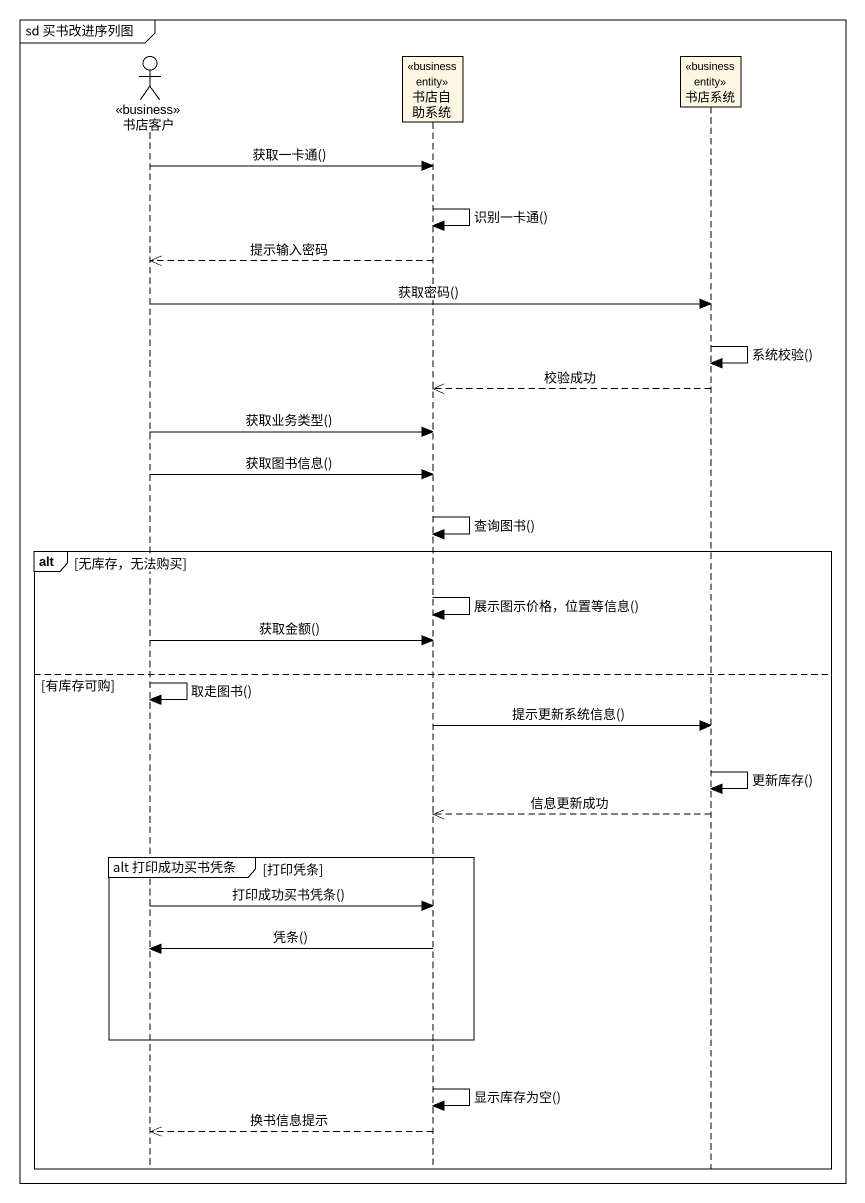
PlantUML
@startuml
mainframe sd 买书改进序列图
hide footbox
actor 书店客户 <<business>> #FFFFFF
participant 书店自助系统 <<business entity>>
participant 书店系统 <<business entity>>

书店客户 -> 书店自助系统 : 获取一卡通()
书店自助系统 -> 书店自助系统 : 识别一卡通()
书店自助系统 -->> 书店客户 : 提示输入密码
书店客户 -> 书店系统 : 获取密码()
书店系统 -> 书店系统 : 系统校验()
书店系统 -->> 书店自助系统 : 校验成功
书店客户 -> 书店自助系统 : 获取业务类型()
书店客户 -> 书店自助系统 : 获取图书信息()
书店自助系统 -> 书店自助系统 : 查询图书()
alt 无库存，无法购买
  书店自助系统 -> 书店自助系统 : 展示图示价格，位置等信息()
  书店客户 -> 书店自助系统 : 获取金额()
else 有库存可购
  书店客户 -> 书店客户 : 取走图书()
  书店自助系统 -> 书店系统 : 提示更新系统信息()
  书店系统 -> 书店系统 : 更新库存()
  书店系统 -->> 书店自助系统 : 信息更新成功
  group alt 打印成功买书凭条 [打印凭条]
    书店客户 -> 书店自助系统 : 打印成功买书凭条()
    书店自助系统 -> 书店客户 : 凭条()
  end
  书店自助系统 -> 书店自助系统 : 显示库存为空()
  书店自助系统 -->> 书店客户 : 换书信息提示
end
@enduml
